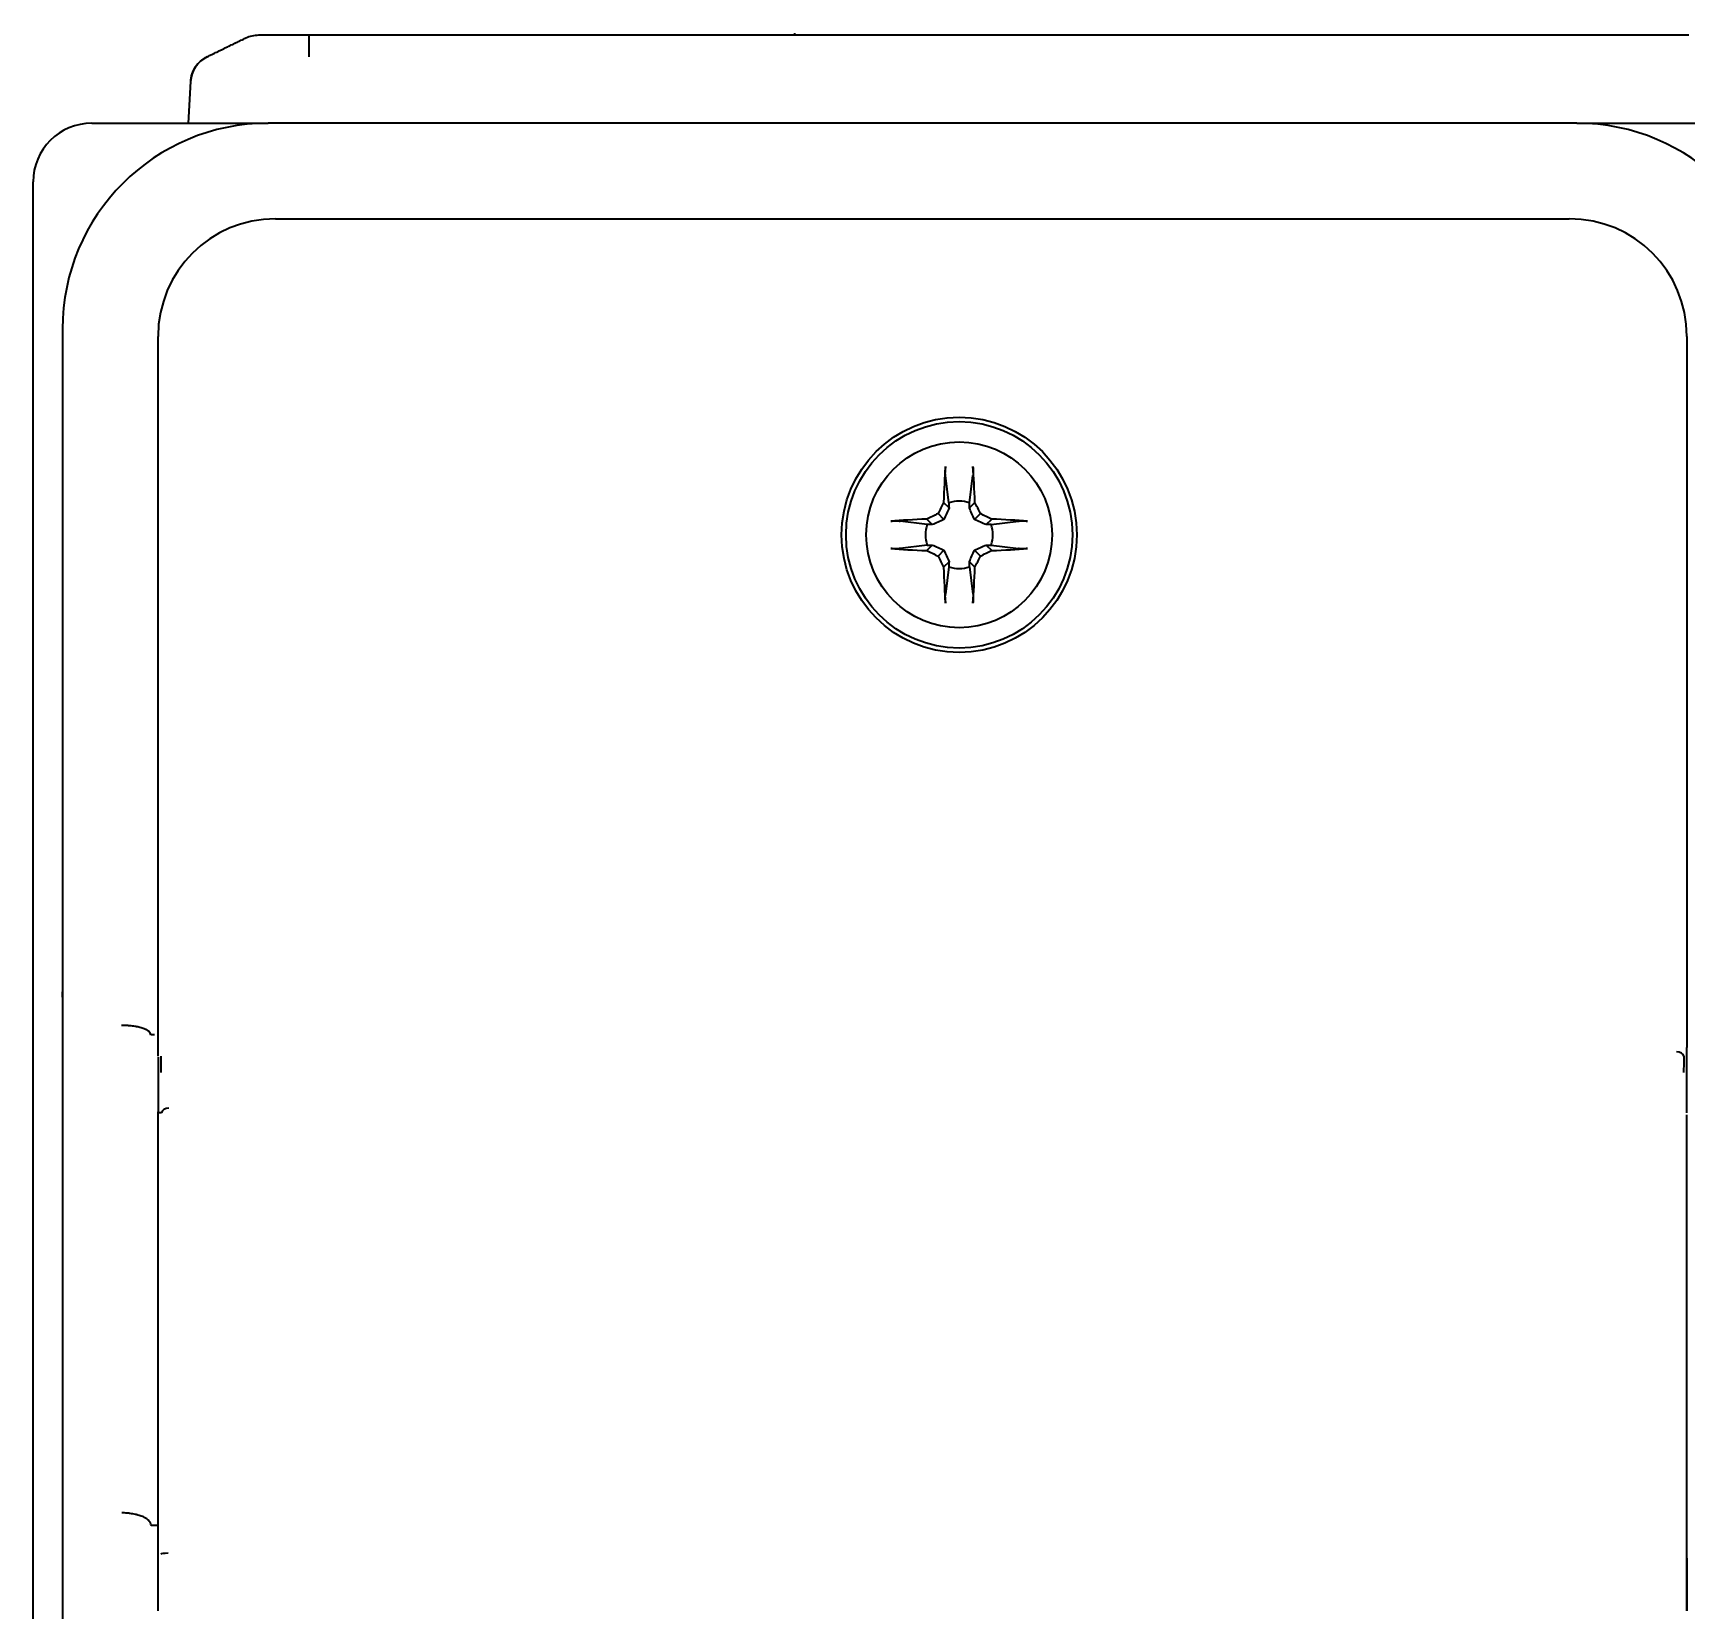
# Model space of a CAD drawing. Extents: x -760 to 4209, y 5795 to 10328.
# Drawn here: x 1851.1 to 1907.3, y 10207.8 to 10261.5 of the extents above; entities that cross this region are included whole.
import ezdxf

# ---------------------------------------------------------------- set-up
doc = ezdxf.new("R2010")
doc.units = 0
doc.header["$LTSCALE"] = 5
doc.layers.add('1', color=7, linetype='CONTINUOUS', true_color=0xffffff)

msp = doc.modelspace()

# ---------------------------------------------------------------- linework, layer by layer
at = {"layer": '1', "color": 7, "linetype": 'Continuous', "lineweight": 35}
for p, q in [((1860.45, 10261.422), (1907.375, 10261.422)), ((1876.966, 10261.422), (1876.966, 10261.486)), ((1856.341, 10258.422), (1856.415, 10259.834)), ((1853.055, 10258.422), (1859.054, 10258.422)), ((1903.556, 10258.422), (1859.054, 10258.422)), ((1903.556, 10258.422), (2032.227, 10258.422)), ((1851.055, 10190.422), (1851.055, 10256.422)), ((1859.304, 10255.172), (1859.306, 10255.172)), ((1859.306, 10255.17), (1859.306, 10255.172)), ((1859.306, 10255.17), (1903.304, 10255.17)), ((1903.304, 10255.172), (1903.304, 10255.17)), ((1903.304, 10255.172), (1903.306, 10255.172)), ((1852.055, 10251.423), (1852.055, 10228.878)), ((1855.305, 10226.694), (1855.305, 10251.172)), ((1907.303, 10251.171), (1907.305, 10251.171)), ((1907.303, 10251.171), (1907.303, 10226.987)), ((1907.305, 10251.172), (1907.305, 10251.171)), ((1882.205, 10245.512), (1882.087, 10246.434)), ((1882.905, 10245.512), (1883.023, 10246.434)), ((1882.208, 10245.337), (1882.02, 10245.526)), ((1882.902, 10245.337), (1883.09, 10245.526)), ((1881.639, 10244.768), (1881.451, 10244.957)), ((1882.037, 10244.94), (1881.834, 10245.142)), ((1883.073, 10244.94), (1883.276, 10245.142)), ((1883.471, 10244.768), (1883.659, 10244.957)), ((1881.465, 10244.772), (1880.543, 10244.89)), ((1883.645, 10244.772), (1884.567, 10244.89)), ((1881.465, 10244.072), (1880.543, 10243.954)), ((1881.639, 10244.075), (1881.451, 10243.887)), ((1882.037, 10243.904), (1881.834, 10243.701)), ((1883.073, 10243.904), (1883.276, 10243.701)), ((1883.471, 10244.075), (1883.659, 10243.887)), ((1883.645, 10244.072), (1884.567, 10243.954)), ((1882.208, 10243.506), (1882.02, 10243.318)), ((1882.205, 10243.332), (1882.087, 10242.409)), ((1882.902, 10243.506), (1883.09, 10243.318)), ((1882.905, 10243.332), (1883.023, 10242.409)), ((1855.181, 10227.422), (1855.06, 10227.422)), ((1907.304, 10226.694), (1907.303, 10226.694)), ((1852.055, 10225.664), (1852.055, 10211.767)), ((1855.425, 10224.764), (1855.305, 10224.765)), ((1855.305, 10209.754), (1855.305, 10224.765)), ((1907.304, 10224.767), (1907.304, 10224.852)), ((1907.304, 10209.827), (1907.304, 10224.692)), ((1855.069, 10210.737), (1855.304, 10210.738)), ((1852.055, 10208.553), (1852.055, 10173.309))]:
    msp.add_line(p, q, dxfattribs=at)
for radius in [4, 3.85, 3.16]:
    msp.add_circle((1882.555, 10244.422), radius, dxfattribs=at)
for centre, radius, start, end in [((1853.055, 10256.422), 2, 90, 180), ((1882.555, 10244.422), 1.145, 72.2011, 107.7989), ((1882.555, 10244.422), 1.145, 162.2011, 197.7989), ((1882.555, 10244.422), 1.145, 342.2011, 17.7989), ((1882.555, 10244.422), 1.145, 252.2011, 287.7989)]:
    msp.add_arc(centre, radius, start, end, dxfattribs=at)
for centre, major_axis, ratio, start_param, end_param in [((1857.413, 10259.782), (-0.999, 0.052), 0.999981, 5.217451, 6.283185), ((1859.056, 10251.421), (4.951, -4.951), 0.999695, 2.356347, 3.926839), ((1903.554, 10251.421), (-4.951, -4.951), 0.999695, 2.356347, 3.926839), ((1859.306, 10251.171), (-2.829, 2.829), 0.999695, 5.497939, 7.068431), ((1903.304, 10251.171), (2.829, 2.829), 0.999695, 5.497939, 7.068431), ((1882.258, 10244.427), (0.065, 3.728), 0.072244, 0.900133, 1.272854), ((1882.852, 10244.427), (0.065, -3.728), 0.072244, 1.868738, 2.24146), ((1882.001, 10244.68), (1.559, 3.344), 0.094201, 1.359315, 1.476181), ((1883.109, 10244.68), (1.559, -3.344), 0.094201, 1.665412, 1.782277), ((1882.55, 10244.718), (3.728, 0.065), 0.072244, 1.868738, 2.24146), ((1882.297, 10244.976), (3.344, 1.559), 0.094201, 1.665412, 1.782277), ((1882.813, 10244.976), (3.344, -1.559), 0.094201, 1.359315, 1.476181), ((1882.56, 10244.718), (3.728, -0.065), 0.072244, 0.900133, 1.272854), ((1882.55, 10244.125), (-3.728, 0.065), 0.072244, 0.900133, 1.272854), ((1882.297, 10243.867), (-3.344, 1.559), 0.094201, 1.359315, 1.476181), ((1882.813, 10243.867), (-3.344, -1.559), 0.094201, 1.665412, 1.782277), ((1882.56, 10244.125), (-3.728, -0.065), 0.072244, 1.868738, 2.24146), ((1882.001, 10244.163), (-1.559, 3.344), 0.094201, 1.665412, 1.782277), ((1882.258, 10244.417), (-0.065, 3.728), 0.072244, 1.868738, 2.24146), ((1882.852, 10244.417), (-0.065, -3.728), 0.072244, 0.900133, 1.272854), ((1883.109, 10244.163), (-1.559, -3.344), 0.094201, 1.359315, 1.476181), ((1906.95, 10226.694), (-0.25, 0.003), 0.565975, 3.162763, 4.719171), ((1855.675, 10224.76), (0.25, 0), 0.642788, 1.570796, 3.118808), ((1855.649, 10209.749), (0.25, -0.003), 0.14135, 1.572514, 3.123962), ((1902.304, 10209.681), (5, 0.004), 0.620203, 6.260935, 6.305435)]:
    msp.add_ellipse(centre, major_axis=major_axis, ratio=ratio, start_param=start_param, end_param=end_param, dxfattribs=at)
for points, degree in [([(1856.976, 10260.681), (1858.291, 10261.321)], 1), ([(1860.44, 10260.681), (1860.44, 10261.321)], 1), ([(1882.205, 10245.512), (1882.206, 10245.454), (1882.207, 10245.396), (1882.208, 10245.337)], 3), ([(1882.902, 10245.337), (1882.903, 10245.396), (1882.904, 10245.454), (1882.905, 10245.512)], 3), ([(1881.639, 10244.768), (1881.581, 10244.77), (1881.523, 10244.771), (1881.465, 10244.772)], 3), ([(1883.645, 10244.772), (1883.587, 10244.771), (1883.529, 10244.77), (1883.471, 10244.768)], 3), ([(1881.465, 10244.072), (1881.523, 10244.073), (1881.581, 10244.074), (1881.639, 10244.075)], 3), ([(1883.471, 10244.075), (1883.529, 10244.074), (1883.587, 10244.073), (1883.645, 10244.072)], 3), ([(1882.208, 10243.506), (1882.207, 10243.448), (1882.206, 10243.39), (1882.205, 10243.332)], 3), ([(1882.905, 10243.332), (1882.904, 10243.39), (1882.903, 10243.448), (1882.902, 10243.506)], 3), ([(1852.055, 10228.878), (1852.055, 10227.709), (1852.055, 10226.559), (1852.055, 10225.664)], 3), ([(1855.06, 10227.422), (1855.06, 10227.422)], 1), ([(1907.304, 10226.694), (1907.304, 10226.791), (1907.304, 10226.889), (1907.303, 10226.987)], 3), ([(1907.304, 10224.852), (1907.304, 10224.954), (1907.303, 10225.057), (1907.303, 10225.16)], 3), ([(1852.055, 10211.767), (1852.055, 10210.872), (1852.055, 10209.722), (1852.055, 10208.553)], 3), ([(1855.069, 10210.738), (1855.069, 10210.737), (1855.069, 10210.737)], 2), ([(1907.304, 10209.682), (1907.304, 10209.872)], 1)]:
    msp.add_open_spline(points, degree=degree, dxfattribs=at)
for points, knots in [([(1858.291, 10261.321), (1858.359, 10261.354), (1858.43, 10261.379), (1858.577, 10261.413), (1858.653, 10261.422), (1858.729, 10261.422)], [0, 0, 0, 0, 0.5, 0.5, 1, 1, 1, 1]), ([(1858.729, 10261.422), (1858.73, 10261.422), (1858.734, 10261.422), (1858.744, 10261.422), (1858.748, 10261.422), (1858.758, 10261.422), (1858.763, 10261.422), (1858.782, 10261.422), (1858.796, 10261.422), (1858.83, 10261.422), (1858.85, 10261.422), (1858.894, 10261.422), (1858.918, 10261.422), (1858.959, 10261.422), (1858.973, 10261.422), (1859.003, 10261.422), (1859.018, 10261.422), (1859.065, 10261.422), (1859.098, 10261.422), (1859.169, 10261.422), (1859.206, 10261.422), (1859.266, 10261.422), (1859.286, 10261.422), (1859.327, 10261.422), (1859.349, 10261.422), (1859.414, 10261.422), (1859.504, 10261.422), (1859.599, 10261.422), (1859.697, 10261.422), (1859.747, 10261.422), (1859.824, 10261.422), (1859.85, 10261.422), (1859.903, 10261.422), (1859.93, 10261.422), (1860.01, 10261.422), (1860.063, 10261.422), (1860.172, 10261.422), (1860.227, 10261.422), (1860.337, 10261.422), (1860.393, 10261.422), (1860.45, 10261.422)], [0, 0, 0, 0, 0.0625, 0.0625, 0.09375, 0.09375, 0.125, 0.125, 0.1875, 0.1875, 0.25, 0.25, 0.3125, 0.3125, 0.34375, 0.34375, 0.375, 0.375, 0.4375, 0.4375, 0.5, 0.5, 0.53125, 0.53125, 0.5625, 0.5625, 0.625, 0.6875, 0.6875, 0.75, 0.75, 0.78125, 0.78125, 0.8125, 0.8125, 0.875, 0.875, 0.9375, 0.9375, 1, 1, 1, 1]), ([(1860.44, 10261.321), (1860.442, 10261.354), (1860.443, 10261.379), (1860.446, 10261.413), (1860.448, 10261.422), (1860.45, 10261.422)], [0, 0, 0, 0, 0.5, 0.5, 1, 1, 1, 1]), ([(1856.415, 10259.834), (1856.419, 10259.923), (1856.436, 10260.011), (1856.492, 10260.18), (1856.531, 10260.26), (1856.629, 10260.408), (1856.688, 10260.476), (1856.821, 10260.593), (1856.896, 10260.642), (1856.976, 10260.681)], [0, 0, 0, 0, 0.25, 0.25, 0.5, 0.5, 0.75, 0.75, 1, 1, 1, 1]), ([(1882.087, 10246.434), (1882.086, 10246.441), (1882.085, 10246.449), (1882.084, 10246.464), (1882.084, 10246.469), (1882.084, 10246.48), (1882.083, 10246.492), (1882.083, 10246.505), (1882.082, 10246.518), (1882.082, 10246.525), (1882.082, 10246.546), (1882.082, 10246.56), (1882.082, 10246.582), (1882.082, 10246.59), (1882.082, 10246.605), (1882.082, 10246.62), (1882.083, 10246.636), (1882.083, 10246.651), (1882.083, 10246.658), (1882.084, 10246.681), (1882.085, 10246.695), (1882.086, 10246.722), (1882.087, 10246.735), (1882.088, 10246.747)], [0, 0, 0, 0, 0.125, 0.125, 0.1875, 0.1875, 0.25, 0.3125, 0.3125, 0.375, 0.375, 0.5, 0.5, 0.5625, 0.5625, 0.625, 0.6875, 0.6875, 0.75, 0.75, 0.875, 0.875, 1, 1, 1, 1]), ([(1883.022, 10246.747), (1883.023, 10246.735), (1883.024, 10246.722), (1883.025, 10246.695), (1883.026, 10246.681), (1883.027, 10246.651), (1883.027, 10246.636), (1883.028, 10246.613), (1883.028, 10246.605), (1883.028, 10246.59), (1883.028, 10246.575), (1883.028, 10246.56), (1883.028, 10246.546), (1883.028, 10246.539), (1883.028, 10246.518), (1883.027, 10246.505), (1883.027, 10246.486), (1883.026, 10246.48), (1883.026, 10246.469), (1883.025, 10246.459), (1883.025, 10246.45), (1883.024, 10246.441), (1883.023, 10246.438), (1883.023, 10246.434)], [0, 0, 0, 0, 0.125, 0.125, 0.25, 0.25, 0.375, 0.375, 0.4375, 0.4375, 0.5, 0.5625, 0.5625, 0.625, 0.625, 0.75, 0.75, 0.8125, 0.8125, 0.875, 0.9375, 0.9375, 1, 1, 1, 1]), ([(1882.037, 10244.94), (1881.969, 10244.91), (1881.902, 10244.881), (1881.77, 10244.824), (1881.704, 10244.796), (1881.639, 10244.768)], [0, 0, 0, 0, 0.5, 0.5, 1, 1, 1, 1]), ([(1882.208, 10245.337), (1882.181, 10245.272), (1882.153, 10245.207), (1882.096, 10245.075), (1882.067, 10245.008), (1882.037, 10244.94)], [0, 0, 0, 0, 0.5, 0.5, 1, 1, 1, 1]), ([(1883.073, 10244.94), (1883.043, 10245.008), (1883.014, 10245.075), (1882.957, 10245.207), (1882.929, 10245.272), (1882.902, 10245.337)], [0, 0, 0, 0, 0.5, 0.5, 1, 1, 1, 1]), ([(1883.471, 10244.768), (1883.406, 10244.796), (1883.34, 10244.824), (1883.208, 10244.881), (1883.141, 10244.91), (1883.073, 10244.94)], [0, 0, 0, 0, 0.5, 0.5, 1, 1, 1, 1]), ([(1880.229, 10244.889), (1880.241, 10244.89), (1880.254, 10244.891), (1880.282, 10244.892), (1880.296, 10244.893), (1880.326, 10244.894), (1880.341, 10244.894), (1880.364, 10244.895), (1880.372, 10244.895), (1880.387, 10244.895), (1880.402, 10244.895), (1880.416, 10244.895), (1880.431, 10244.895), (1880.438, 10244.895), (1880.459, 10244.895), (1880.472, 10244.894), (1880.491, 10244.894), (1880.496, 10244.893), (1880.508, 10244.893), (1880.518, 10244.892), (1880.527, 10244.891), (1880.535, 10244.891), (1880.539, 10244.89), (1880.543, 10244.89)], [0, 0, 0, 0, 0.125, 0.125, 0.25, 0.25, 0.375, 0.375, 0.4375, 0.4375, 0.5, 0.5625, 0.5625, 0.625, 0.625, 0.75, 0.75, 0.8125, 0.8125, 0.875, 0.9375, 0.9375, 1, 1, 1, 1]), ([(1884.567, 10244.89), (1884.574, 10244.891), (1884.583, 10244.891), (1884.597, 10244.892), (1884.602, 10244.893), (1884.614, 10244.893), (1884.625, 10244.894), (1884.638, 10244.894), (1884.651, 10244.894), (1884.658, 10244.895), (1884.679, 10244.895), (1884.693, 10244.895), (1884.716, 10244.895), (1884.723, 10244.895), (1884.738, 10244.895), (1884.754, 10244.894), (1884.769, 10244.894), (1884.784, 10244.894), (1884.791, 10244.894), (1884.814, 10244.893), (1884.828, 10244.892), (1884.855, 10244.891), (1884.869, 10244.89), (1884.881, 10244.889)], [0, 0, 0, 0, 0.125, 0.125, 0.1875, 0.1875, 0.25, 0.3125, 0.3125, 0.375, 0.375, 0.5, 0.5, 0.5625, 0.5625, 0.625, 0.6875, 0.6875, 0.75, 0.75, 0.875, 0.875, 1, 1, 1, 1]), ([(1880.543, 10243.954), (1880.536, 10243.953), (1880.527, 10243.952), (1880.513, 10243.951), (1880.508, 10243.951), (1880.496, 10243.95), (1880.485, 10243.95), (1880.472, 10243.949), (1880.459, 10243.949), (1880.452, 10243.949), (1880.431, 10243.949), (1880.417, 10243.949), (1880.394, 10243.949), (1880.387, 10243.949), (1880.371, 10243.949), (1880.356, 10243.949), (1880.341, 10243.949), (1880.326, 10243.95), (1880.319, 10243.95), (1880.296, 10243.951), (1880.282, 10243.951), (1880.255, 10243.953), (1880.241, 10243.954), (1880.229, 10243.955)], [0, 0, 0, 0, 0.125, 0.125, 0.1875, 0.1875, 0.25, 0.3125, 0.3125, 0.375, 0.375, 0.5, 0.5, 0.5625, 0.5625, 0.625, 0.6875, 0.6875, 0.75, 0.75, 0.875, 0.875, 1, 1, 1, 1]), ([(1881.639, 10244.075), (1881.704, 10244.048), (1881.77, 10244.02), (1881.902, 10243.963), (1881.969, 10243.934), (1882.037, 10243.904)], [0, 0, 0, 0, 0.5, 0.5, 1, 1, 1, 1]), ([(1882.037, 10243.904), (1882.067, 10243.835), (1882.096, 10243.769), (1882.153, 10243.637), (1882.181, 10243.571), (1882.208, 10243.506)], [0, 0, 0, 0, 0.5, 0.5, 1, 1, 1, 1]), ([(1882.902, 10243.506), (1882.929, 10243.571), (1882.957, 10243.637), (1883.014, 10243.769), (1883.043, 10243.835), (1883.073, 10243.904)], [0, 0, 0, 0, 0.5, 0.5, 1, 1, 1, 1]), ([(1883.073, 10243.904), (1883.141, 10243.934), (1883.208, 10243.963), (1883.34, 10244.02), (1883.406, 10244.048), (1883.471, 10244.075)], [0, 0, 0, 0, 0.5, 0.5, 1, 1, 1, 1]), ([(1884.881, 10243.955), (1884.869, 10243.954), (1884.856, 10243.953), (1884.828, 10243.951), (1884.814, 10243.951), (1884.784, 10243.95), (1884.769, 10243.949), (1884.746, 10243.949), (1884.738, 10243.949), (1884.723, 10243.949), (1884.708, 10243.949), (1884.694, 10243.949), (1884.679, 10243.949), (1884.672, 10243.949), (1884.651, 10243.949), (1884.638, 10243.949), (1884.619, 10243.95), (1884.614, 10243.95), (1884.602, 10243.951), (1884.592, 10243.951), (1884.583, 10243.952), (1884.575, 10243.953), (1884.571, 10243.953), (1884.567, 10243.954)], [0, 0, 0, 0, 0.125, 0.125, 0.25, 0.25, 0.375, 0.375, 0.4375, 0.4375, 0.5, 0.5625, 0.5625, 0.625, 0.625, 0.75, 0.75, 0.8125, 0.8125, 0.875, 0.9375, 0.9375, 1, 1, 1, 1]), ([(1882.088, 10242.096), (1882.087, 10242.108), (1882.086, 10242.121), (1882.085, 10242.148), (1882.084, 10242.163), (1882.083, 10242.193), (1882.083, 10242.208), (1882.082, 10242.231), (1882.082, 10242.238), (1882.082, 10242.253), (1882.082, 10242.268), (1882.082, 10242.283), (1882.082, 10242.298), (1882.082, 10242.305), (1882.082, 10242.326), (1882.083, 10242.339), (1882.083, 10242.357), (1882.084, 10242.363), (1882.084, 10242.374), (1882.085, 10242.385), (1882.085, 10242.394), (1882.086, 10242.402), (1882.087, 10242.406), (1882.087, 10242.409)], [0, 0, 0, 0, 0.125, 0.125, 0.25, 0.25, 0.375, 0.375, 0.4375, 0.4375, 0.5, 0.5625, 0.5625, 0.625, 0.625, 0.75, 0.75, 0.8125, 0.8125, 0.875, 0.9375, 0.9375, 1, 1, 1, 1]), ([(1883.023, 10242.409), (1883.024, 10242.403), (1883.025, 10242.394), (1883.026, 10242.38), (1883.026, 10242.374), (1883.026, 10242.363), (1883.027, 10242.352), (1883.027, 10242.339), (1883.028, 10242.326), (1883.028, 10242.319), (1883.028, 10242.298), (1883.028, 10242.284), (1883.028, 10242.261), (1883.028, 10242.254), (1883.028, 10242.238), (1883.028, 10242.223), (1883.027, 10242.208), (1883.027, 10242.193), (1883.027, 10242.185), (1883.026, 10242.163), (1883.025, 10242.149), (1883.024, 10242.121), (1883.023, 10242.108), (1883.022, 10242.096)], [0, 0, 0, 0, 0.125, 0.125, 0.1875, 0.1875, 0.25, 0.3125, 0.3125, 0.375, 0.375, 0.5, 0.5, 0.5625, 0.5625, 0.625, 0.6875, 0.6875, 0.75, 0.75, 0.875, 0.875, 1, 1, 1, 1]), ([(1852.062, 10225.664), (1852.062, 10225.671), (1852.062, 10225.679), (1852.062, 10225.694), (1852.062, 10225.716), (1852.062, 10225.769), (1852.063, 10225.876), (1852.063, 10226.091), (1852.063, 10226.406), (1852.064, 10226.666), (1852.064, 10226.864), (1852.064, 10226.93), (1852.064, 10227.064), (1852.063, 10227.131), (1852.063, 10227.334), (1852.063, 10227.471), (1852.063, 10227.677), (1852.063, 10227.747), (1852.063, 10227.886), (1852.063, 10227.956), (1852.062, 10228.166), (1852.062, 10228.307), (1852.062, 10228.52), (1852.062, 10228.627), (1852.061, 10228.752), (1852.061, 10228.815), (1852.061, 10228.842), (1852.061, 10228.86), (1852.061, 10228.869), (1852.061, 10228.878)], [0, 0, 0, 0, 0.007812, 0.007812, 0.015625, 0.03125, 0.0625, 0.125, 0.25, 0.375, 0.375, 0.4375, 0.4375, 0.5, 0.5, 0.625, 0.625, 0.6875, 0.6875, 0.75, 0.75, 0.875, 0.875, 0.9375, 0.96875, 0.984375, 0.992188, 0.992188, 1, 1, 1, 1]), ([(1855.06, 10227.422), (1855.059, 10227.443), (1855.052, 10227.464), (1855.032, 10227.494), (1855.024, 10227.504), (1855.005, 10227.524), (1854.994, 10227.534), (1854.955, 10227.562), (1854.924, 10227.58), (1854.879, 10227.602), (1854.87, 10227.606), (1854.85, 10227.614), (1854.84, 10227.618), (1854.808, 10227.63), (1854.787, 10227.638), (1854.717, 10227.66), (1854.667, 10227.673), (1854.599, 10227.687), (1854.585, 10227.69), (1854.557, 10227.695), (1854.515, 10227.703), (1854.441, 10227.714), (1854.38, 10227.721), (1854.334, 10227.725), (1854.318, 10227.726), (1854.286, 10227.729), (1854.27, 10227.73), (1854.222, 10227.733), (1854.19, 10227.735), (1854.149, 10227.736), (1854.141, 10227.736), (1854.129, 10227.736), (1854.125, 10227.736), (1854.117, 10227.737), (1854.096, 10227.737), (1854.076, 10227.737), (1854.06, 10227.737)], [0, 0, 0, 0, 0.125, 0.125, 0.1875, 0.1875, 0.25, 0.25, 0.375, 0.375, 0.40625, 0.40625, 0.4375, 0.4375, 0.5, 0.5, 0.625, 0.625, 0.65625, 0.65625, 0.6875, 0.75, 0.8125, 0.8125, 0.84375, 0.84375, 0.875, 0.875, 0.9375, 0.9375, 0.953125, 0.953125, 0.960937, 0.960937, 0.96875, 1, 1, 1, 1]), ([(1855.305, 10226.662), (1855.305, 10226.651), (1855.305, 10226.641), (1855.305, 10226.62), (1855.305, 10226.609), (1855.305, 10226.578), (1855.305, 10226.558), (1855.305, 10226.497), (1855.305, 10226.456), (1855.306, 10226.375), (1855.306, 10226.335), (1855.306, 10226.254), (1855.306, 10226.214), (1855.306, 10226.094), (1855.306, 10226.014), (1855.306, 10225.856), (1855.306, 10225.777), (1855.306, 10225.621), (1855.306, 10225.543), (1855.306, 10225.388), (1855.306, 10225.312), (1855.306, 10225.198), (1855.306, 10225.16), (1855.306, 10225.085), (1855.306, 10225.048), (1855.305, 10224.974), (1855.305, 10224.938), (1855.305, 10224.884), (1855.305, 10224.866), (1855.305, 10224.84), (1855.305, 10224.831), (1855.305, 10224.814), (1855.305, 10224.806), (1855.305, 10224.797)], [0, 0, 0, 0, 0.015625, 0.015625, 0.03125, 0.03125, 0.0625, 0.0625, 0.125, 0.125, 0.1875, 0.1875, 0.25, 0.25, 0.375, 0.375, 0.5, 0.5, 0.625, 0.625, 0.75, 0.75, 0.8125, 0.8125, 0.875, 0.875, 0.9375, 0.9375, 0.96875, 0.96875, 0.984375, 0.984375, 1, 1, 1, 1]), ([(1855.417, 10226.138), (1855.416, 10226.227), (1855.415, 10226.318), (1855.412, 10226.503), (1855.411, 10226.598), (1855.41, 10226.694)], [0, 0, 0, 0, 0.5, 0.5, 1, 1, 1, 1]), ([(1907.2, 10226.694), (1907.199, 10226.598), (1907.198, 10226.503), (1907.195, 10226.318), (1907.194, 10226.227), (1907.193, 10226.138)], [0, 0, 0, 0, 0.5, 0.5, 1, 1, 1, 1]), ([(1907.303, 10226.36), (1907.303, 10226.415), (1907.303, 10226.471), (1907.303, 10226.554), (1907.303, 10226.596), (1907.303, 10226.645), (1907.303, 10226.666), (1907.303, 10226.68), (1907.303, 10226.687), (1907.303, 10226.694)], [0, 0, 0, 0, 0.5, 0.5, 0.75, 0.875, 0.9375, 0.9375, 1, 1, 1, 1]), ([(1907.303, 10225.16), (1907.302, 10225.356), (1907.302, 10225.555), (1907.302, 10225.955), (1907.303, 10226.156), (1907.303, 10226.36)], [0, 0, 0, 0, 0.5, 0.5, 1, 1, 1, 1]), ([(1855.305, 10224.765), (1855.305, 10224.77), (1855.305, 10224.781), (1855.305, 10224.792), (1855.305, 10224.797)], [0, 0, 0, 0, 0.455104, 1, 1, 1, 1]), ([(1855.069, 10210.738), (1855.068, 10210.766), (1855.061, 10210.793), (1855.041, 10210.833), (1855.033, 10210.847), (1855.013, 10210.873), (1855.002, 10210.886), (1854.964, 10210.924), (1854.933, 10210.948), (1854.887, 10210.977), (1854.878, 10210.982), (1854.858, 10210.993), (1854.848, 10210.999), (1854.817, 10211.015), (1854.795, 10211.025), (1854.726, 10211.054), (1854.676, 10211.072), (1854.608, 10211.091), (1854.594, 10211.094), (1854.566, 10211.101), (1854.523, 10211.112), (1854.45, 10211.126), (1854.389, 10211.135), (1854.342, 10211.141), (1854.327, 10211.143), (1854.295, 10211.147), (1854.279, 10211.148), (1854.231, 10211.152), (1854.198, 10211.154), (1854.162, 10211.156), (1854.158, 10211.156), (1854.149, 10211.156), (1854.145, 10211.156), (1854.133, 10211.157), (1854.109, 10211.157), (1854.085, 10211.158), (1854.069, 10211.158)], [0, 0, 0, 0, 0.125, 0.125, 0.1875, 0.1875, 0.25, 0.25, 0.375, 0.375, 0.40625, 0.40625, 0.4375, 0.4375, 0.5, 0.5, 0.625, 0.625, 0.65625, 0.65625, 0.6875, 0.75, 0.8125, 0.8125, 0.84375, 0.84375, 0.875, 0.875, 0.9375, 0.9375, 0.945312, 0.945312, 0.953125, 0.953125, 0.96875, 1, 1, 1, 1]), ([(1855.305, 10207.825), (1855.305, 10207.834), (1855.305, 10207.853), (1855.305, 10207.882), (1855.305, 10207.915), (1855.305, 10207.951), (1855.305, 10207.989), (1855.305, 10208.031), (1855.305, 10208.077), (1855.305, 10208.125), (1855.305, 10208.176), (1855.305, 10208.23), (1855.305, 10208.287), (1855.305, 10208.376), (1855.305, 10208.491), (1855.305, 10208.624), (1855.305, 10208.743), (1855.305, 10208.854), (1855.305, 10208.965), (1855.305, 10209.081), (1855.305, 10209.203), (1855.305, 10209.317), (1855.305, 10209.418), (1855.305, 10209.502), (1855.305, 10209.573), (1855.305, 10209.634), (1855.305, 10209.683), (1855.305, 10209.722), (1855.305, 10209.744), (1855.305, 10209.754)], [0, 0, 0, 0, 0.012547, 0.026606, 0.042175, 0.059252, 0.077837, 0.097927, 0.119522, 0.142618, 0.167217, 0.193315, 0.220914, 0.250011, 0.322371, 0.388142, 0.447348, 0.500002, 0.556656, 0.617196, 0.681636, 0.749995, 0.803508, 0.851103, 0.892774, 0.92851, 0.9583, 0.982134, 1, 1, 1, 1]), ([(1907.303, 10209.325), (1907.303, 10209.344), (1907.303, 10209.363), (1907.303, 10209.4), (1907.303, 10209.418), (1907.303, 10209.445), (1907.303, 10209.455), (1907.303, 10209.473), (1907.303, 10209.482), (1907.303, 10209.509), (1907.303, 10209.545), (1907.303, 10209.58), (1907.303, 10209.616), (1907.303, 10209.633), (1907.303, 10209.668), (1907.303, 10209.685), (1907.303, 10209.711), (1907.303, 10209.72), (1907.302, 10209.737), (1907.302, 10209.745), (1907.302, 10209.754)], [0, 0, 0, 0, 0.125, 0.125, 0.25, 0.25, 0.3125, 0.3125, 0.375, 0.375, 0.5, 0.625, 0.625, 0.75, 0.75, 0.875, 0.875, 0.9375, 0.9375, 1, 1, 1, 1]), ([(1907.303, 10209.616), (1907.303, 10209.585), (1907.303, 10209.553), (1907.303, 10209.489), (1907.303, 10209.456), (1907.303, 10209.389), (1907.303, 10209.356), (1907.303, 10209.287), (1907.303, 10209.252), (1907.303, 10209.2), (1907.303, 10209.182), (1907.303, 10209.146), (1907.303, 10209.129), (1907.303, 10209.075), (1907.303, 10209.038), (1907.303, 10208.965), (1907.303, 10208.928), (1907.303, 10208.853), (1907.303, 10208.815), (1907.303, 10208.739), (1907.303, 10208.701), (1907.303, 10208.623), (1907.303, 10208.585), (1907.303, 10208.507), (1907.303, 10208.467), (1907.303, 10208.388), (1907.303, 10208.349), (1907.303, 10208.269), (1907.303, 10208.229), (1907.303, 10208.149), (1907.303, 10208.108), (1907.303, 10208.028), (1907.303, 10207.987), (1907.303, 10207.927), (1907.303, 10207.906), (1907.303, 10207.866), (1907.303, 10207.846), (1907.303, 10207.825)], [0, 0, 0, 0, 0.0625, 0.0625, 0.125, 0.125, 0.1875, 0.1875, 0.25, 0.25, 0.28125, 0.28125, 0.3125, 0.3125, 0.375, 0.375, 0.4375, 0.4375, 0.5, 0.5, 0.5625, 0.5625, 0.625, 0.625, 0.6875, 0.6875, 0.75, 0.75, 0.8125, 0.8125, 0.875, 0.875, 0.9375, 0.9375, 0.96875, 0.96875, 1, 1, 1, 1]), ([(1907.303, 10207.825), (1907.303, 10207.842), (1907.303, 10207.858), (1907.303, 10207.891), (1907.303, 10207.939), (1907.303, 10207.988), (1907.303, 10208.086), (1907.303, 10208.15), (1907.303, 10208.247), (1907.303, 10208.28), (1907.303, 10208.344), (1907.303, 10208.376), (1907.303, 10208.472), (1907.303, 10208.535), (1907.303, 10208.661), (1907.303, 10208.724), (1907.303, 10208.848), (1907.303, 10208.909), (1907.303, 10209.031), (1907.303, 10209.091), (1907.303, 10209.165), (1907.303, 10209.18), (1907.303, 10209.202), (1907.303, 10209.209), (1907.303, 10209.224), (1907.303, 10209.231), (1907.303, 10209.253), (1907.303, 10209.268), (1907.303, 10209.297), (1907.303, 10209.311), (1907.303, 10209.325)], [0, 0, 0, 0, 0.03125, 0.03125, 0.0625, 0.125, 0.125, 0.25, 0.25, 0.3125, 0.3125, 0.375, 0.375, 0.5, 0.5, 0.625, 0.625, 0.75, 0.75, 0.875, 0.875, 0.90625, 0.90625, 0.921875, 0.921875, 0.9375, 0.9375, 0.96875, 0.96875, 1, 1, 1, 1])]:
    msp.add_open_spline(points, degree=3, knots=knots, dxfattribs=at)

doc.saveas('drawing.dxf')
